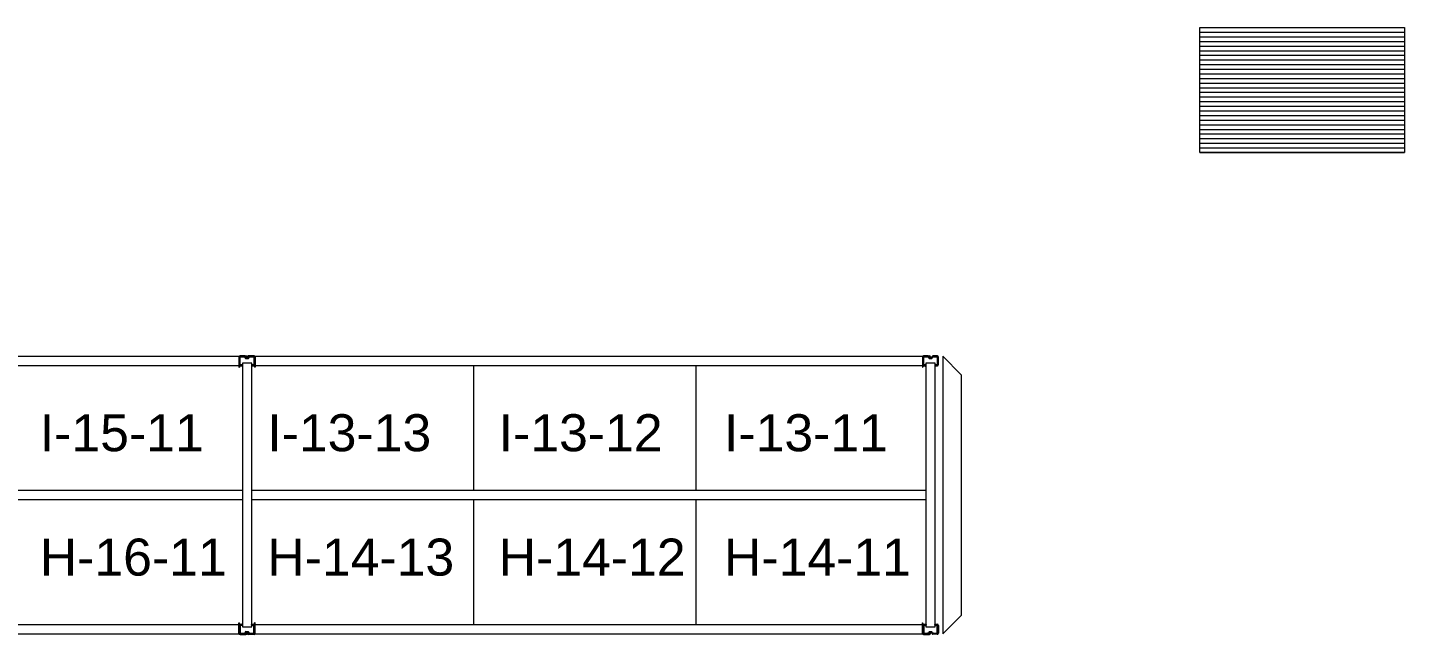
# Model space of a CAD drawing. Header units: inches. Extents: x 2743 to 10591, y -1604 to 5792.
# Drawn here: x 3667.2 to 3964.6, y 4163.9 to 4295 of the extents above; entities that cross this region are included whole.
import ezdxf

# ---------------------------------------------------------------- set-up
doc = ezdxf.new("R2010")
doc.units = ezdxf.units.IN
doc.header["$LTSCALE"] = 0.1875
doc.header["$MEASUREMENT"] = 0
for name, color, linetype, lineweight in [('22 Dimension', 7, 'Continuous', 5), ('32 Echelle', 160, 'Continuous', 15), ('33 Poutre', 30, 'Continuous', 15), ('37 Protection', 1, 'Continuous', 15)]:
    doc.layers.add(name, color=color, linetype=linetype, lineweight=lineweight)
doc.styles.add('arial', font='')
doc.styles.get('arial').set_extended_font_data('Arial')
pattern_1 = [(0, (0, 0), (0, 1), [])]

msp = doc.modelspace()

# ---------------------------------------------------------------- hatches: boundary and pattern name
at = {"layer": '22 Dimension', "transparency": 33554684}
h = msp.add_hatch(dxfattribs=at)
h.set_pattern_fill('_USER', color=256, pattern_type=0)
h.set_pattern_definition(pattern_1)
h.paths.add_polyline_path([(3920.37924, 4295.00277), (3920.37924, 4267.99667), (3964.57795, 4267.99667), (3964.57795, 4295.00277)], flags=17)
h.paths.add_polyline_path([(3920.37924, 4295.00277), (3964.57795, 4295.00277), (3964.57795, 4267.99667), (3920.37924, 4267.99667)])
h = msp.add_hatch(dxfattribs=at)
h.set_pattern_fill('_USER', color=3, pattern_type=0)
h.set_pattern_definition(pattern_1)
h.paths.add_polyline_path([(3920.37924, 4295.00277), (3920.37924, 4267.99667), (3964.57795, 4267.99667), (3964.57795, 4295.00277)])
at = {"layer": '32 Echelle'}
for points in [[(3713.58382, 4221.78941), (3713.58382, 4221.97691), (3713.39632, 4221.97691)], [(3713.58382, 4221.78941), (3713.58382, 4221.97691), (3713.39632, 4221.97691)], [(3715.58382, 4221.78941), (3715.58382, 4221.97691), (3715.77132, 4221.97691)], [(3715.58382, 4221.78941), (3715.58382, 4221.97691), (3715.77132, 4221.97691)], [(3861.20882, 4221.78941), (3861.20882, 4221.97691), (3861.02132, 4221.97691)], [(3863.20882, 4221.78941), (3863.20882, 4221.97691), (3863.39632, 4221.97691)], [(3713.58382, 4166.16441), (3713.58382, 4165.97691), (3713.39632, 4165.97691)], [(3713.58382, 4166.16441), (3713.58382, 4165.97691), (3713.39632, 4165.97691)], [(3715.58382, 4166.16441), (3715.58382, 4165.97691), (3715.77132, 4165.97691)], [(3715.58382, 4166.16441), (3715.58382, 4165.97691), (3715.77132, 4165.97691)], [(3861.20882, 4166.16441), (3861.20882, 4165.97691), (3861.02132, 4165.97691)], [(3863.20882, 4166.16441), (3863.20882, 4165.97691), (3863.39632, 4165.97691)]]:
    msp.add_hatch(color=256, dxfattribs=at).paths.add_polyline_path(points)

# ---------------------------------------------------------------- linework, layer by layer
at = {"layer": '22 Dimension'}
for p, q in [((3763.58382, 4194.97691), (3763.58382, 4221.97691)), ((3811.58382, 4194.97691), (3811.58382, 4221.97691)), ((3713.58382, 4194.97691), (3567.95882, 4194.97691)), ((3861.20882, 4194.97691), (3715.58382, 4194.97691)), ((3713.58382, 4192.97691), (3567.95882, 4192.97691)), ((3861.20882, 4192.97691), (3715.58382, 4192.97691)), ((3763.58382, 4165.97691), (3763.58382, 4192.97691)), ((3811.58382, 4165.97691), (3811.58382, 4192.97691))]:
    msp.add_line(p, q, dxfattribs=at)
at = {"layer": '22 Dimension', "color": 3}
msp.add_lwpolyline([(3920.37924, 4295.00277), (3964.57795, 4295.00277), (3964.57795, 4267.99667), (3920.37924, 4267.99667)], close=True, dxfattribs=at)
at = {"layer": '32 Echelle', "linetype": 'Continuous', "lineweight": 25}
for p, q in [((3712.95886, 4223.79316), (3712.95886, 4222.16066)), ((3712.95886, 4223.79316), (3712.95886, 4222.16066)), ((3713.04886, 4222.16066), (3713.04886, 4223.79316)), ((3713.04886, 4222.16066), (3713.04886, 4223.79316)), ((3714.07145, 4223.97691), (3713.14261, 4223.97691)), ((3714.07145, 4223.97691), (3713.14261, 4223.97691)), ((3713.14261, 4223.88691), (3714.07145, 4223.88691)), ((3713.14261, 4223.88691), (3714.07145, 4223.88691)), ((3714.1611, 4223.82057), (3714.20501, 4223.67693)), ((3714.1611, 4223.82057), (3714.20501, 4223.67693)), ((3714.29108, 4223.70325), (3714.24717, 4223.84688)), ((3714.29108, 4223.70325), (3714.24717, 4223.84688)), ((3714.7869, 4223.63691), (3714.38073, 4223.63691)), ((3714.7869, 4223.63691), (3714.38073, 4223.63691)), ((3714.38073, 4223.54691), (3714.7869, 4223.54691)), ((3714.38073, 4223.54691), (3714.7869, 4223.54691)), ((3714.92047, 4223.84688), (3714.87655, 4223.70325)), ((3714.92047, 4223.84688), (3714.87655, 4223.70325)), ((3714.96262, 4223.67693), (3715.00653, 4223.82057)), ((3714.96262, 4223.67693), (3715.00653, 4223.82057)), ((3716.02502, 4223.97691), (3715.09619, 4223.97691)), ((3716.02502, 4223.97691), (3715.09619, 4223.97691)), ((3715.09619, 4223.88691), (3716.02502, 4223.88691)), ((3715.09619, 4223.88691), (3716.02502, 4223.88691)), ((3716.11877, 4223.79316), (3716.11877, 4222.16066)), ((3716.11877, 4223.79316), (3716.11877, 4222.16066)), ((3716.20877, 4222.16066), (3716.20877, 4223.79316)), ((3716.20877, 4222.16066), (3716.20877, 4223.79316)), ((3860.58386, 4223.79316), (3860.58386, 4222.16066)), ((3860.67386, 4222.16066), (3860.67386, 4223.79316)), ((3861.69645, 4223.97691), (3860.76761, 4223.97691)), ((3860.76761, 4223.88691), (3861.69645, 4223.88691)), ((3861.7861, 4223.82057), (3861.83001, 4223.67693)), ((3861.91608, 4223.70325), (3861.87217, 4223.84688)), ((3862.4119, 4223.63691), (3862.00573, 4223.63691)), ((3862.00573, 4223.54691), (3862.4119, 4223.54691)), ((3862.54547, 4223.84688), (3862.50155, 4223.70325)), ((3862.58762, 4223.67693), (3862.63153, 4223.82057)), ((3863.65002, 4223.97691), (3862.72119, 4223.97691)), ((3862.72119, 4223.88691), (3863.65002, 4223.88691)), ((3863.74377, 4223.79316), (3863.74377, 4222.16066)), ((3863.83377, 4222.16066), (3863.83377, 4223.79316)), ((3713.55886, 4222.06691), (3713.14261, 4222.06691)), ((3713.55886, 4222.06691), (3713.14261, 4222.06691)), ((3713.14261, 4221.97691), (3713.55886, 4221.97691)), ((3713.14261, 4221.97691), (3713.55886, 4221.97691)), ((3713.55886, 4221.97691), (3713.55886, 4222.06691)), ((3713.55886, 4221.97691), (3713.55886, 4222.06691)), ((3716.02502, 4222.06691), (3715.60877, 4222.06691)), ((3715.60877, 4222.06691), (3715.60877, 4221.97691)), ((3716.02502, 4222.06691), (3715.60877, 4222.06691)), ((3715.60877, 4222.06691), (3715.60877, 4221.97691)), ((3715.60877, 4221.97691), (3716.02502, 4221.97691)), ((3715.60877, 4221.97691), (3716.02502, 4221.97691)), ((3861.18386, 4222.06691), (3860.76761, 4222.06691)), ((3860.76761, 4221.97691), (3861.18386, 4221.97691)), ((3861.18386, 4221.97691), (3861.18386, 4222.06691)), ((3863.65002, 4222.06691), (3863.23377, 4222.06691)), ((3863.23377, 4222.06691), (3863.23377, 4221.97691)), ((3863.23377, 4221.97691), (3863.65002, 4221.97691)), ((3712.95886, 4164.16066), (3712.95886, 4165.79316)), ((3712.95886, 4164.16066), (3712.95886, 4165.79316)), ((3713.04886, 4165.79316), (3713.04886, 4164.16066)), ((3713.04886, 4165.79316), (3713.04886, 4164.16066)), ((3713.14261, 4165.97691), (3713.55886, 4165.97691)), ((3713.14261, 4165.97691), (3713.55886, 4165.97691)), ((3713.55886, 4165.88691), (3713.14261, 4165.88691)), ((3713.55886, 4165.88691), (3713.14261, 4165.88691)), ((3713.14261, 4164.06691), (3714.07145, 4164.06691)), ((3713.14261, 4164.06691), (3714.07145, 4164.06691)), ((3714.07145, 4163.97691), (3713.14261, 4163.97691)), ((3714.07145, 4163.97691), (3713.14261, 4163.97691)), ((3713.55886, 4165.97691), (3713.55886, 4165.88691)), ((3713.55886, 4165.97691), (3713.55886, 4165.88691)), ((3714.1611, 4164.13325), (3714.20501, 4164.27688)), ((3714.1611, 4164.13325), (3714.20501, 4164.27688)), ((3714.29108, 4164.25057), (3714.24717, 4164.10693)), ((3714.29108, 4164.25057), (3714.24717, 4164.10693)), ((3714.38073, 4164.40691), (3714.7869, 4164.40691)), ((3714.38073, 4164.40691), (3714.7869, 4164.40691)), ((3714.7869, 4164.31691), (3714.38073, 4164.31691)), ((3714.7869, 4164.31691), (3714.38073, 4164.31691)), ((3714.92047, 4164.10693), (3714.87655, 4164.25057)), ((3714.92047, 4164.10693), (3714.87655, 4164.25057)), ((3714.96262, 4164.27688), (3715.00653, 4164.13325)), ((3714.96262, 4164.27688), (3715.00653, 4164.13325)), ((3715.09619, 4164.06691), (3716.02502, 4164.06691)), ((3715.09619, 4164.06691), (3716.02502, 4164.06691)), ((3716.02502, 4163.97691), (3715.09619, 4163.97691)), ((3716.02502, 4163.97691), (3715.09619, 4163.97691)), ((3715.60877, 4165.97691), (3716.02502, 4165.97691)), ((3715.60877, 4165.88691), (3715.60877, 4165.97691)), ((3715.60877, 4165.97691), (3716.02502, 4165.97691)), ((3715.60877, 4165.88691), (3715.60877, 4165.97691)), ((3716.02502, 4165.88691), (3715.60877, 4165.88691)), ((3716.02502, 4165.88691), (3715.60877, 4165.88691)), ((3716.11877, 4164.16066), (3716.11877, 4165.79316)), ((3716.11877, 4164.16066), (3716.11877, 4165.79316)), ((3716.20877, 4165.79316), (3716.20877, 4164.16066)), ((3716.20877, 4165.79316), (3716.20877, 4164.16066)), ((3860.58386, 4164.16066), (3860.58386, 4165.79316)), ((3860.67386, 4165.79316), (3860.67386, 4164.16066)), ((3860.76761, 4165.97691), (3861.18386, 4165.97691)), ((3861.18386, 4165.88691), (3860.76761, 4165.88691)), ((3860.76761, 4164.06691), (3861.69645, 4164.06691)), ((3861.69645, 4163.97691), (3860.76761, 4163.97691)), ((3861.18386, 4165.97691), (3861.18386, 4165.88691)), ((3861.7861, 4164.13325), (3861.83001, 4164.27688)), ((3861.91608, 4164.25057), (3861.87217, 4164.10693)), ((3862.00573, 4164.40691), (3862.4119, 4164.40691)), ((3862.4119, 4164.31691), (3862.00573, 4164.31691)), ((3862.54547, 4164.10693), (3862.50155, 4164.25057)), ((3862.58762, 4164.27688), (3862.63153, 4164.13325)), ((3862.72119, 4164.06691), (3863.65002, 4164.06691)), ((3863.65002, 4163.97691), (3862.72119, 4163.97691)), ((3863.23377, 4165.97691), (3863.65002, 4165.97691)), ((3863.23377, 4165.88691), (3863.23377, 4165.97691)), ((3863.65002, 4165.88691), (3863.23377, 4165.88691)), ((3863.74377, 4164.16066), (3863.74377, 4165.79316)), ((3863.83377, 4165.79316), (3863.83377, 4164.16066))]:
    msp.add_line(p, q, dxfattribs=at)
at = {"layer": '32 Echelle'}
for p, q in [((3713.58382, 4221.97691), (3713.39632, 4221.97691)), ((3713.58382, 4221.78941), (3713.39632, 4221.97691)), ((3713.58382, 4221.97691), (3713.39632, 4221.97691)), ((3713.58382, 4221.78941), (3713.39632, 4221.97691)), ((3715.58382, 4222.47691), (3713.58382, 4222.47691)), ((3713.58382, 4222.47691), (3713.58382, 4165.47691)), ((3715.58382, 4222.47691), (3713.58382, 4222.47691)), ((3713.58382, 4222.47691), (3713.58382, 4165.47691)), ((3713.58382, 4221.78941), (3713.58382, 4221.97691)), ((3713.58382, 4221.78941), (3713.58382, 4221.97691)), ((3715.58382, 4165.47691), (3715.58382, 4222.47691)), ((3715.58382, 4165.47691), (3715.58382, 4222.47691)), ((3715.58382, 4221.97691), (3715.77132, 4221.97691)), ((3715.58382, 4221.78941), (3715.58382, 4221.97691)), ((3715.58382, 4221.78941), (3715.77132, 4221.97691)), ((3715.58382, 4221.97691), (3715.77132, 4221.97691)), ((3715.58382, 4221.78941), (3715.58382, 4221.97691)), ((3715.58382, 4221.78941), (3715.77132, 4221.97691)), ((3861.20882, 4221.97691), (3861.02132, 4221.97691)), ((3861.20882, 4221.78941), (3861.02132, 4221.97691)), ((3863.20882, 4222.47691), (3861.20882, 4222.47691)), ((3861.20882, 4222.47691), (3861.20882, 4165.47691)), ((3861.20882, 4221.78941), (3861.20882, 4221.97691)), ((3863.20882, 4165.47691), (3863.20882, 4222.47691)), ((3863.20882, 4221.97691), (3863.39632, 4221.97691)), ((3863.20882, 4221.78941), (3863.20882, 4221.97691)), ((3863.20882, 4221.78941), (3863.39632, 4221.97691)), ((3713.58382, 4166.16441), (3713.39632, 4165.97691)), ((3713.58382, 4166.16441), (3713.39632, 4165.97691)), ((3713.58382, 4165.97691), (3713.39632, 4165.97691)), ((3713.58382, 4165.97691), (3713.39632, 4165.97691)), ((3713.58382, 4166.16441), (3713.58382, 4165.97691)), ((3713.58382, 4166.16441), (3713.58382, 4165.97691)), ((3713.58382, 4165.47691), (3715.58382, 4165.47691)), ((3713.58382, 4165.47691), (3715.58382, 4165.47691)), ((3715.58382, 4166.16441), (3715.58382, 4165.97691)), ((3715.58382, 4166.16441), (3715.77132, 4165.97691)), ((3715.58382, 4166.16441), (3715.58382, 4165.97691)), ((3715.58382, 4166.16441), (3715.77132, 4165.97691)), ((3715.58382, 4165.97691), (3715.77132, 4165.97691)), ((3715.58382, 4165.97691), (3715.77132, 4165.97691)), ((3861.20882, 4166.16441), (3861.02132, 4165.97691)), ((3861.20882, 4165.97691), (3861.02132, 4165.97691)), ((3861.20882, 4166.16441), (3861.20882, 4165.97691)), ((3861.20882, 4165.47691), (3863.20882, 4165.47691)), ((3863.20882, 4166.16441), (3863.20882, 4165.97691)), ((3863.20882, 4166.16441), (3863.39632, 4165.97691)), ((3863.20882, 4165.97691), (3863.39632, 4165.97691))]:
    msp.add_line(p, q, dxfattribs=at)
at = {"layer": '32 Echelle', "linetype": 'Continuous', "lineweight": 25}
for centre, radius, start, end in [((3713.14261, 4223.79316), 0.18375, 90, 180), ((3713.14261, 4223.79316), 0.18375, 90, 180), ((3713.14261, 4223.79316), 0.09375, 90, 180), ((3713.14261, 4223.79316), 0.09375, 90, 180), ((3714.07145, 4223.79316), 0.18375, 17, 90), ((3714.07145, 4223.79316), 0.18375, 17, 90), ((3714.07145, 4223.79316), 0.09375, 17, 90), ((3714.07145, 4223.79316), 0.09375, 17, 90), ((3714.38073, 4223.73066), 0.18375, 197, 270), ((3714.38073, 4223.73066), 0.18375, 197, 270), ((3714.38073, 4223.73066), 0.09375, 197, 270), ((3714.38073, 4223.73066), 0.09375, 197, 270), ((3714.7869, 4223.73066), 0.09375, 270, 343), ((3714.7869, 4223.73066), 0.09375, 270, 343), ((3714.7869, 4223.73066), 0.18375, 270, 343), ((3714.7869, 4223.73066), 0.18375, 270, 343), ((3715.09619, 4223.79316), 0.18375, 90, 163), ((3715.09619, 4223.79316), 0.18375, 90, 163), ((3715.09619, 4223.79316), 0.09375, 90, 163), ((3715.09619, 4223.79316), 0.09375, 90, 163), ((3716.02502, 4223.79316), 0.18375, 0, 90), ((3716.02502, 4223.79316), 0.18375, 0, 90), ((3716.02502, 4223.79316), 0.09375, 0, 90), ((3716.02502, 4223.79316), 0.09375, 0, 90), ((3860.76761, 4223.79316), 0.18375, 90, 180), ((3860.76761, 4223.79316), 0.09375, 90, 180), ((3861.69645, 4223.79316), 0.18375, 17, 90), ((3861.69645, 4223.79316), 0.09375, 17, 90), ((3862.00573, 4223.73066), 0.18375, 197, 270), ((3862.00573, 4223.73066), 0.09375, 197, 270), ((3862.4119, 4223.73066), 0.09375, 270, 343), ((3862.4119, 4223.73066), 0.18375, 270, 343), ((3862.72119, 4223.79316), 0.18375, 90, 163), ((3862.72119, 4223.79316), 0.09375, 90, 163), ((3863.65002, 4223.79316), 0.18375, 0, 90), ((3863.65002, 4223.79316), 0.09375, 0, 90), ((3713.14261, 4222.16066), 0.18375, 180, 270), ((3713.14261, 4222.16066), 0.18375, 180, 270), ((3713.14261, 4222.16066), 0.09375, 180, 270), ((3713.14261, 4222.16066), 0.09375, 180, 270), ((3716.02502, 4222.16066), 0.09375, 270, 0), ((3716.02502, 4222.16066), 0.18375, 270, 0), ((3716.02502, 4222.16066), 0.09375, 270, 0), ((3716.02502, 4222.16066), 0.18375, 270, 0), ((3860.76761, 4222.16066), 0.18375, 180, 270), ((3860.76761, 4222.16066), 0.09375, 180, 270), ((3863.65002, 4222.16066), 0.09375, 270, 0), ((3863.65002, 4222.16066), 0.18375, 270, 0), ((3713.14261, 4165.79316), 0.18375, 90, 180), ((3713.14261, 4165.79316), 0.18375, 90, 180), ((3713.14261, 4164.16066), 0.18375, 180, 270), ((3713.14261, 4164.16066), 0.18375, 180, 270), ((3713.14261, 4165.79316), 0.09375, 90, 180), ((3713.14261, 4165.79316), 0.09375, 90, 180), ((3713.14261, 4164.16066), 0.09375, 180, 270), ((3713.14261, 4164.16066), 0.09375, 180, 270), ((3714.07145, 4164.16066), 0.09375, 270, 343), ((3714.07145, 4164.16066), 0.09375, 270, 343), ((3714.07145, 4164.16066), 0.18375, 270, 343), ((3714.07145, 4164.16066), 0.18375, 270, 343), ((3714.38073, 4164.22316), 0.18375, 90, 163), ((3714.38073, 4164.22316), 0.18375, 90, 163), ((3714.38073, 4164.22316), 0.09375, 90, 163), ((3714.38073, 4164.22316), 0.09375, 90, 163), ((3714.7869, 4164.22316), 0.18375, 17, 90), ((3714.7869, 4164.22316), 0.18375, 17, 90), ((3714.7869, 4164.22316), 0.09375, 17, 90), ((3714.7869, 4164.22316), 0.09375, 17, 90), ((3715.09619, 4164.16066), 0.18375, 197, 270), ((3715.09619, 4164.16066), 0.18375, 197, 270), ((3715.09619, 4164.16066), 0.09375, 197, 270), ((3715.09619, 4164.16066), 0.09375, 197, 270), ((3716.02502, 4165.79316), 0.18375, 0, 90), ((3716.02502, 4165.79316), 0.18375, 0, 90), ((3716.02502, 4165.79316), 0.09375, 0, 90), ((3716.02502, 4165.79316), 0.09375, 0, 90), ((3716.02502, 4164.16066), 0.09375, 270, 0), ((3716.02502, 4164.16066), 0.18375, 270, 0), ((3716.02502, 4164.16066), 0.09375, 270, 0), ((3716.02502, 4164.16066), 0.18375, 270, 0), ((3860.76761, 4165.79316), 0.18375, 90, 180), ((3860.76761, 4164.16066), 0.18375, 180, 270), ((3860.76761, 4165.79316), 0.09375, 90, 180), ((3860.76761, 4164.16066), 0.09375, 180, 270), ((3861.69645, 4164.16066), 0.09375, 270, 343), ((3861.69645, 4164.16066), 0.18375, 270, 343), ((3862.00573, 4164.22316), 0.18375, 90, 163), ((3862.00573, 4164.22316), 0.09375, 90, 163), ((3862.4119, 4164.22316), 0.18375, 17, 90), ((3862.4119, 4164.22316), 0.09375, 17, 90), ((3862.72119, 4164.16066), 0.18375, 197, 270), ((3862.72119, 4164.16066), 0.09375, 197, 270), ((3863.65002, 4165.79316), 0.18375, 0, 90), ((3863.65002, 4165.79316), 0.09375, 0, 90), ((3863.65002, 4164.16066), 0.09375, 270, 0), ((3863.65002, 4164.16066), 0.18375, 270, 0)]:
    msp.add_arc(centre, radius, start, end, dxfattribs=at)
at = {"layer": '33 Poutre'}
for p, q in [((3568.70882, 4223.97691), (3712.83382, 4223.97691)), ((3712.83382, 4223.97691), (3712.83382, 4221.97691)), ((3712.83382, 4223.85191), (3712.83382, 4221.59591)), ((3712.95282, 4223.85191), (3712.95282, 4221.59591)), ((3713.07782, 4224.09591), (3714.33982, 4224.09591)), ((3714.33982, 4223.97691), (3713.07782, 4223.97691)), ((3714.46482, 4223.63691), (3714.46482, 4223.85191)), ((3714.46482, 4223.63691), (3714.58382, 4223.63691)), ((3714.58382, 4223.63691), (3714.58382, 4223.85191)), ((3714.58382, 4223.63691), (3714.58382, 4223.85191)), ((3714.70282, 4223.63691), (3714.58382, 4223.63691)), ((3714.70282, 4223.63691), (3714.70282, 4223.85191)), ((3716.08982, 4224.09591), (3714.82782, 4224.09591)), ((3714.82782, 4223.97691), (3716.08982, 4223.97691)), ((3716.21482, 4223.85191), (3716.21482, 4221.59591)), ((3716.33382, 4223.97691), (3860.45882, 4223.97691)), ((3716.33382, 4223.97691), (3716.33382, 4221.97691)), ((3716.33382, 4223.85191), (3716.33382, 4221.59591)), ((3860.45882, 4223.97691), (3860.45882, 4221.97691)), ((3860.45882, 4223.85191), (3860.45882, 4221.59591)), ((3860.57782, 4223.85191), (3860.57782, 4221.59591)), ((3860.70282, 4224.09591), (3861.96482, 4224.09591)), ((3861.96482, 4223.97691), (3860.70282, 4223.97691)), ((3862.08982, 4223.63691), (3862.08982, 4223.85191)), ((3862.08982, 4223.63691), (3862.20882, 4223.63691)), ((3862.20882, 4223.63691), (3862.20882, 4223.85191)), ((3568.70882, 4221.97691), (3712.83382, 4221.97691)), ((3712.83382, 4221.59591), (3712.95282, 4221.59591)), ((3716.33382, 4221.59591), (3716.21482, 4221.59591)), ((3716.33382, 4221.97691), (3812.45882, 4221.97691)), ((3763.58382, 4221.97691), (3860.45882, 4221.97691)), ((3860.45882, 4221.59591), (3860.57782, 4221.59591)), ((3568.70882, 4165.97691), (3712.83382, 4165.97691)), ((3568.70882, 4163.97691), (3712.83382, 4163.97691)), ((3712.83382, 4164.10191), (3712.83382, 4166.35791)), ((3712.83382, 4166.35791), (3712.95282, 4166.35791)), ((3712.83382, 4163.97691), (3712.83382, 4165.97691)), ((3712.95282, 4164.10191), (3712.95282, 4166.35791)), ((3714.33982, 4163.97691), (3713.07782, 4163.97691)), ((3713.07782, 4163.85791), (3714.33982, 4163.85791)), ((3714.46482, 4164.31691), (3714.46482, 4164.10191)), ((3714.46482, 4164.31691), (3714.58382, 4164.31691)), ((3714.58382, 4164.31691), (3714.58382, 4164.10191)), ((3714.58382, 4164.31691), (3714.58382, 4164.10191)), ((3714.70282, 4164.31691), (3714.58382, 4164.31691)), ((3714.70282, 4164.31691), (3714.70282, 4164.10191)), ((3714.82782, 4163.97691), (3716.08982, 4163.97691)), ((3716.08982, 4163.85791), (3714.82782, 4163.85791)), ((3716.33382, 4166.35791), (3716.21482, 4166.35791)), ((3716.21482, 4164.10191), (3716.21482, 4166.35791)), ((3716.33382, 4164.10191), (3716.33382, 4166.35791)), ((3716.33382, 4165.97691), (3860.45882, 4165.97691)), ((3716.33382, 4163.97691), (3716.33382, 4165.97691)), ((3716.33382, 4163.97691), (3860.45882, 4163.97691)), ((3860.45882, 4164.10191), (3860.45882, 4166.35791)), ((3860.45882, 4166.35791), (3860.57782, 4166.35791)), ((3860.45882, 4163.97691), (3860.45882, 4165.97691)), ((3860.57782, 4164.10191), (3860.57782, 4166.35791)), ((3861.96482, 4163.97691), (3860.70282, 4163.97691)), ((3860.70282, 4163.85791), (3861.96482, 4163.85791)), ((3862.08982, 4164.31691), (3862.08982, 4164.10191)), ((3862.08982, 4164.31691), (3862.20882, 4164.31691)), ((3862.20882, 4164.31691), (3862.20882, 4164.10191))]:
    msp.add_line(p, q, dxfattribs=at)
for centre, radius, start, end in [((3713.07782, 4223.85191), 0.244, 90, 180), ((3713.07782, 4223.85191), 0.125, 90, 180), ((3714.33982, 4223.85191), 0.244, 0, 90), ((3714.33982, 4223.85191), 0.125, 0, 90), ((3714.82782, 4223.85191), 0.244, 90, 180), ((3714.82782, 4223.85191), 0.125, 90, 180), ((3716.08982, 4223.85191), 0.244, 0, 90), ((3716.08982, 4223.85191), 0.125, 0, 90), ((3860.70282, 4223.85191), 0.244, 90, 180), ((3860.70282, 4223.85191), 0.125, 90, 180), ((3861.96482, 4223.85191), 0.244, 0, 90), ((3861.96482, 4223.85191), 0.125, 0, 90), ((3713.07782, 4164.10191), 0.244, 180, 270), ((3713.07782, 4164.10191), 0.125, 180, 270), ((3714.33982, 4164.10191), 0.125, 270, 0), ((3714.33982, 4164.10191), 0.244, 270, 0), ((3714.82782, 4164.10191), 0.244, 180, 270), ((3714.82782, 4164.10191), 0.125, 180, 270), ((3716.08982, 4164.10191), 0.244, 270, 0), ((3716.08982, 4164.10191), 0.125, 270, 0), ((3860.70282, 4164.10191), 0.244, 180, 270), ((3860.70282, 4164.10191), 0.125, 180, 270), ((3861.96482, 4164.10191), 0.125, 270, 0), ((3861.96482, 4164.10191), 0.244, 270, 0)]:
    msp.add_arc(centre, radius, start, end, dxfattribs=at)
at = {"layer": '37 Protection'}
for p, q in [((3864.83377, 4223.97691), (3864.83377, 4163.97691)), ((3864.83377, 4223.97691), (3868.83377, 4219.97691)), ((3868.83377, 4219.97691), (3868.83377, 4167.97691)), ((3864.83377, 4163.97691), (3868.83377, 4167.97691))]:
    msp.add_line(p, q, dxfattribs=at)

# ---------------------------------------------------------------- texts
at = {"layer": '22 Dimension', "char_height": 8, "attachment_point": 1, "style": 'arial'}
for s, insert in [('{\\fArial Unicode MS|b0|i0|c0|p2;\\C8;I-15-11}', (3669.81252, 4211.44855)), ('{\\fArial Unicode MS|b0|i0|c0|p2;\\C8;I-13-13}', (3718.95715, 4211.44855)), ('{\\fArial Unicode MS|b0|i0|c0|p2;\\C8;I-13-12}', (3768.93736, 4211.44855)), ('{\\fArial Unicode MS|b0|i0|c0|p2;\\C8;I-13-11}', (3817.60231, 4211.44855)), ('{\\fArial Unicode MS|b0|i0|c0|p2;\\C8;H-16-11}', (3669.81252, 4184.57601)), ('{\\fArial Unicode MS|b0|i0|c0|p2;\\C8;H-14-13}', (3718.95715, 4184.57601)), ('{\\fArial Unicode MS|b0|i0|c0|p2;\\C8;H-14-12}', (3768.93736, 4184.57601)), ('{\\fArial Unicode MS|b0|i0|c0|p2;\\C8;H-14-11}', (3817.60231, 4184.57601))]:
    msp.add_mtext_dynamic_manual_height_columns(s, width=68.8901007, gutter_width=5, heights=[0], dxfattribs=dict(at, insert=insert))

doc.saveas('drawing.dxf')
